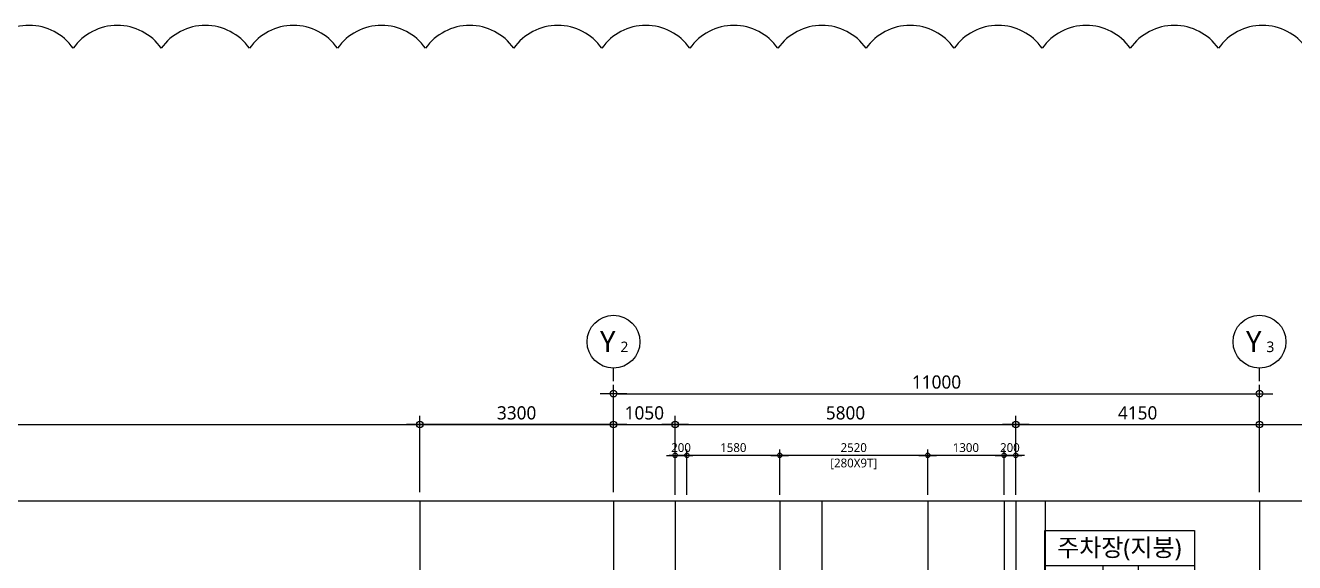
# Model space of a CAD drawing. Header units: millimetres. Extents: x -27104 to 125781, y -3376 to 46996.
# Drawn here: x 93297 to 114910, y 37846 to 46996 of the extents above; entities that cross this region are included whole.
import ezdxf
from ezdxf.enums import TextEntityAlignment as Align

# ---------------------------------------------------------------- set-up
doc = ezdxf.new("R2010")
doc.units = ezdxf.units.MM
doc.header["$LTSCALE"] = 100
doc.header["$MEASUREMENT"] = 0
doc.header["$PDSIZE"] = -10
doc.linetypes.add('CEN', pattern=[62, 60, -1, 0, -1])
doc.layers.get('0').update_dxf_attribs({"linetype": 'CONTINUOUS'})
doc.layers.get('Defpoints').update_dxf_attribs({"color": 171, "linetype": 'CONTINUOUS'})
for name, color, linetype in [('CEN(ST)', 1, 'CEN'), ('NDIM', 7, 'CONTINUOUS'), ('SYM(AXIS)', 7, 'CONTINUOUS'), ('TEXT(AXIS)', 2, 'CONTINUOUS'), ('TEXT(실명)', 3, 'CONTINUOUS'), ('TITLE', 7, 'CONTINUOUS')]:
    doc.layers.add(name, color=color, linetype=linetype)
doc.layers.add('CHECK', color=30, linetype='CONTINUOUS', plot=False)
doc.styles.add('CGS', font='cgse', dxfattribs={"bigfont": 'cgs'})
doc.styles.add('나눔바른고딕', font='NanumBarunGothic.ttf')
doc.dimstyles.new('NDIM 1200', dxfattribs={"dimscale": 75, "dimtxt": 3, "dimasz": 1, "dimexe": 2, "dimexo": 2, "dimgap": 1, "dimtad": 1, "dimdec": 0, "dimdsep": 46, "dimtxsty": 'CGS', "dimblk": 'DOT0', "dimcen": 1, "dimdle": 8, "dimclrd": 256, "dimclre": 256, "dimclrt": 256, "dimadec": 0, "dimazin": 0, "dimtfac": 1, "dimtdec": 0, "dimtix": 1, "dimtmove": 2, "dimatfit": 3, "dimldrblk": 'DOT0', "dimfxl": 1, "dimtolj": 1, "dimtzin": 0, "dimlwd": -1, "dimlwe": -1, "dimarcsym": 0})

# ---------------------------------------------------------------- blocks, each defined once
blk = doc.blocks.new('A$C51E23882')
at = {"layer": 'TITLE'}
blk.add_lwpolyline([(8500, 0), (0, 0), (0, 5200), (8500, 5200)], close=True, dxfattribs=at)
for points in [[(8500, 3200), (0, 3200)], [(3300, 3200), (3300, 0)], [(5300, 3200), (5300, 0)], [(3300, 1600), (8500, 1600)]]:
    blk.add_lwpolyline(points, dxfattribs=at)
at = {"layer": 'TITLE', "style": '나눔바른고딕'}
for s, p in [('F.L', (4352, 2378)), ('S.L', (4352, 778))]:
    blk.add_text(s, height=800, dxfattribs=at).set_placement(p, align=Align.MIDDLE)
blk = doc.blocks.new('A$C2F20087E')
at = {"layer": 'SYM(AXIS)'}
blk.add_line((600, 0), (600, 300), dxfattribs=at)
blk.add_circle((600, 900), 600, dxfattribs=at)
blk = doc.blocks.new('DOT0')
blk.add_line((-3, 0), (3, 0))
at = {"color": 6}
blk.add_circle((0, 0), 0.75, dxfattribs=at)
blk = doc.blocks.new('*D274')
at = {"layer": 'Defpoints', "color": 0, "ltscale": 0.4, "transparency": 16777216}
for p in [(110162, 40198), (104362, 38898), (110162, 38898)]:
    blk.add_point(p, dxfattribs=at)
at = {"layer": 'NDIM', "ltscale": 0.4, "transparency": 16777216}
for p, q in [((104362, 39048), (104362, 40348)), ((110162, 39048), (110162, 40348)), ((104437, 40198), (110087, 40198))]:
    blk.add_line(p, q, dxfattribs=at)
at = {"layer": 'NDIM', "ltscale": 0.4, "transparency": 16777216, "xscale": 75, "yscale": 75, "zscale": 75, "rotation": 180}
blk.add_blockref('DOT0', (104362, 40198), dxfattribs=at)
at = {"layer": 'NDIM', "ltscale": 0.4, "transparency": 16777216, "xscale": 75, "yscale": 75, "zscale": 75}
blk.add_blockref('DOT0', (110162, 40198), dxfattribs=at)
at = {"layer": 'NDIM', "ltscale": 0.4, "transparency": 16777216, "insert": (107262, 40395), "char_height": 225, "attachment_point": 5, "style": '나눔바른고딕'}
blk.add_mtext('\\A1;5800', dxfattribs=at)
blk = doc.blocks.new('*D275')
at = {"layer": 'Defpoints', "color": 0, "ltscale": 0.4, "transparency": 16777216}
for p in [(104362, 40198), (103312, 38898), (104362, 38898)]:
    blk.add_point(p, dxfattribs=at)
at = {"layer": 'NDIM', "ltscale": 0.4, "transparency": 16777216}
for p, q in [((103312, 39048), (103312, 40348)), ((104362, 39048), (104362, 40348)), ((103387, 40198), (104287, 40198))]:
    blk.add_line(p, q, dxfattribs=at)
at = {"layer": 'NDIM', "ltscale": 0.4, "transparency": 16777216, "xscale": 75, "yscale": 75, "zscale": 75, "rotation": 180}
blk.add_blockref('DOT0', (103312, 40198), dxfattribs=at)
at = {"layer": 'NDIM', "ltscale": 0.4, "transparency": 16777216, "xscale": 75, "yscale": 75, "zscale": 75}
blk.add_blockref('DOT0', (104362, 40198), dxfattribs=at)
at = {"layer": 'NDIM', "ltscale": 0.4, "transparency": 16777216, "insert": (103837, 40395), "char_height": 225, "attachment_point": 5, "style": '나눔바른고딕'}
blk.add_mtext('\\A1;1050', dxfattribs=at)
blk = doc.blocks.new('*D276')
at = {"layer": 'Defpoints', "color": 0, "ltscale": 0.4, "transparency": 16777216}
for p in [(114312, 40198), (110162, 38898), (114312, 38898)]:
    blk.add_point(p, dxfattribs=at)
at = {"layer": 'NDIM', "ltscale": 0.4, "transparency": 16777216}
for p, q in [((110162, 39048), (110162, 40348)), ((114312, 39048), (114312, 40348)), ((110237, 40198), (114237, 40198))]:
    blk.add_line(p, q, dxfattribs=at)
at = {"layer": 'NDIM', "ltscale": 0.4, "transparency": 16777216, "xscale": 75, "yscale": 75, "zscale": 75, "rotation": 180}
blk.add_blockref('DOT0', (110162, 40198), dxfattribs=at)
at = {"layer": 'NDIM', "ltscale": 0.4, "transparency": 16777216, "xscale": 75, "yscale": 75, "zscale": 75}
blk.add_blockref('DOT0', (114312, 40198), dxfattribs=at)
at = {"layer": 'NDIM', "ltscale": 0.4, "transparency": 16777216, "insert": (112237, 40395), "char_height": 225, "attachment_point": 5, "style": '나눔바른고딕'}
blk.add_mtext('\\A1;4150', dxfattribs=at)
blk = doc.blocks.new('*D277')
at = {"layer": 'Defpoints', "color": 0, "ltscale": 0.4, "transparency": 16777216}
for p in [(114312, 40723), (103312, 38898), (114312, 38898)]:
    blk.add_point(p, dxfattribs=at)
at = {"layer": 'NDIM', "ltscale": 0.4, "transparency": 16777216}
for p, q in [((103312, 39048), (103312, 40873)), ((114312, 39048), (114312, 40873)), ((103387, 40723), (114237, 40723))]:
    blk.add_line(p, q, dxfattribs=at)
at = {"layer": 'NDIM', "ltscale": 0.4, "transparency": 16777216, "xscale": 75, "yscale": 75, "zscale": 75, "rotation": 180}
blk.add_blockref('DOT0', (103312, 40723), dxfattribs=at)
at = {"layer": 'NDIM', "ltscale": 0.4, "transparency": 16777216, "xscale": 75, "yscale": 75, "zscale": 75}
blk.add_blockref('DOT0', (114312, 40723), dxfattribs=at)
at = {"layer": 'NDIM', "ltscale": 0.4, "transparency": 16777216, "insert": (108812, 40920), "char_height": 225, "attachment_point": 5, "style": '나눔바른고딕'}
blk.add_mtext('\\A1;11000', dxfattribs=at)
blk = doc.blocks.new('*D269')
at = {"layer": 'Defpoints', "color": 0, "ltscale": 0.4, "transparency": 16777216}
for p in [(106142, 39673), (106142, 38898), (108662, 38898)]:
    blk.add_point(p, dxfattribs=at)
at = {"layer": 'NDIM', "ltscale": 0.4, "transparency": 16777216}
for p, q in [((106142, 38998), (106142, 39773)), ((108662, 38998), (108662, 39773)), ((108612, 39673), (106192, 39673))]:
    blk.add_line(p, q, dxfattribs=at)
at = {"layer": 'NDIM', "ltscale": 0.4, "transparency": 16777216, "xscale": 50, "yscale": 50, "zscale": 50, "rotation": 180}
blk.add_blockref('DOT0', (106142, 39673), dxfattribs=at)
at = {"layer": 'NDIM', "ltscale": 0.4, "transparency": 16777216, "xscale": 50, "yscale": 50, "zscale": 50}
blk.add_blockref('DOT0', (108662, 39673), dxfattribs=at)
at = {"layer": 'NDIM', "ltscale": 0.4, "transparency": 16777216, "char_height": 150, "attachment_point": 5, "style": '나눔바른고딕'}
for s, insert in [('\\A1;2520', (107402, 39804)), ('\\A1;[280X9T]', (107402, 39526))]:
    blk.add_mtext(s, dxfattribs=dict(at, insert=insert))
blk = doc.blocks.new('*D270')
at = {"layer": 'Defpoints', "color": 0, "ltscale": 0.4, "transparency": 16777216}
for p in [(108662, 39673), (108662, 38898), (109962, 38898)]:
    blk.add_point(p, dxfattribs=at)
at = {"layer": 'NDIM', "ltscale": 0.4, "transparency": 16777216}
for p, q in [((108662, 38998), (108662, 39773)), ((109962, 38998), (109962, 39773)), ((109912, 39673), (108712, 39673))]:
    blk.add_line(p, q, dxfattribs=at)
at = {"layer": 'NDIM', "ltscale": 0.4, "transparency": 16777216, "xscale": 50, "yscale": 50, "zscale": 50, "rotation": 180}
blk.add_blockref('DOT0', (108662, 39673), dxfattribs=at)
at = {"layer": 'NDIM', "ltscale": 0.4, "transparency": 16777216, "xscale": 50, "yscale": 50, "zscale": 50}
blk.add_blockref('DOT0', (109962, 39673), dxfattribs=at)
at = {"layer": 'NDIM', "ltscale": 0.4, "transparency": 16777216, "insert": (109312, 39804), "char_height": 150, "attachment_point": 5, "style": '나눔바른고딕'}
blk.add_mtext('\\A1;1300', dxfattribs=at)
blk = doc.blocks.new('*D271')
at = {"layer": 'Defpoints', "color": 0, "ltscale": 0.4, "transparency": 16777216}
for p in [(104562, 39673), (104562, 38898), (106142, 38898)]:
    blk.add_point(p, dxfattribs=at)
at = {"layer": 'NDIM', "ltscale": 0.4, "transparency": 16777216}
for p, q in [((104562, 38998), (104562, 39773)), ((106142, 38998), (106142, 39773)), ((106092, 39673), (104612, 39673))]:
    blk.add_line(p, q, dxfattribs=at)
at = {"layer": 'NDIM', "ltscale": 0.4, "transparency": 16777216, "xscale": 50, "yscale": 50, "zscale": 50, "rotation": 180}
blk.add_blockref('DOT0', (104562, 39673), dxfattribs=at)
at = {"layer": 'NDIM', "ltscale": 0.4, "transparency": 16777216, "xscale": 50, "yscale": 50, "zscale": 50}
blk.add_blockref('DOT0', (106142, 39673), dxfattribs=at)
at = {"layer": 'NDIM', "ltscale": 0.4, "transparency": 16777216, "insert": (105352, 39804), "char_height": 150, "attachment_point": 5, "style": '나눔바른고딕'}
blk.add_mtext('\\A1;1580', dxfattribs=at)
blk = doc.blocks.new('*D272')
at = {"layer": 'Defpoints', "color": 0, "ltscale": 0.4, "transparency": 16777216}
for p in [(104362, 39673), (104362, 38898), (104562, 38898)]:
    blk.add_point(p, dxfattribs=at)
at = {"layer": 'NDIM', "ltscale": 0.4, "transparency": 16777216}
for p, q in [((104362, 38998), (104362, 39773)), ((104562, 38998), (104562, 39773)), ((104312, 39673), (104262, 39673)), ((104562, 39673), (104362, 39673)), ((104612, 39673), (104662, 39673))]:
    blk.add_line(p, q, dxfattribs=at)
at = {"layer": 'NDIM', "ltscale": 0.4, "transparency": 16777216, "xscale": 50, "yscale": 50, "zscale": 50}
blk.add_blockref('DOT0', (104362, 39673), dxfattribs=at)
at = {"layer": 'NDIM', "ltscale": 0.4, "transparency": 16777216, "xscale": 50, "yscale": 50, "zscale": 50, "rotation": 180}
blk.add_blockref('DOT0', (104562, 39673), dxfattribs=at)
at = {"layer": 'NDIM', "ltscale": 0.4, "transparency": 16777216, "insert": (104462, 39804), "char_height": 150, "attachment_point": 5, "style": '나눔바른고딕'}
blk.add_mtext('\\A1;200', dxfattribs=at)
blk = doc.blocks.new('*D273')
at = {"layer": 'Defpoints', "color": 0, "ltscale": 0.4, "transparency": 16777216}
for p in [(109962, 39673), (109962, 38898), (110162, 38898)]:
    blk.add_point(p, dxfattribs=at)
at = {"layer": 'NDIM', "ltscale": 0.4, "transparency": 16777216}
for p, q in [((109962, 38998), (109962, 39773)), ((110162, 38998), (110162, 39773)), ((109912, 39673), (109862, 39673)), ((110162, 39673), (109962, 39673)), ((110212, 39673), (110262, 39673))]:
    blk.add_line(p, q, dxfattribs=at)
at = {"layer": 'NDIM', "ltscale": 0.4, "transparency": 16777216, "xscale": 50, "yscale": 50, "zscale": 50}
blk.add_blockref('DOT0', (109962, 39673), dxfattribs=at)
at = {"layer": 'NDIM', "ltscale": 0.4, "transparency": 16777216, "xscale": 50, "yscale": 50, "zscale": 50, "rotation": 180}
blk.add_blockref('DOT0', (110162, 39673), dxfattribs=at)
at = {"layer": 'NDIM', "ltscale": 0.4, "transparency": 16777216, "insert": (110062, 39804), "char_height": 150, "attachment_point": 5, "style": '나눔바른고딕'}
blk.add_mtext('\\A1;200', dxfattribs=at)
blk = doc.blocks.new('*D445')
at = {"layer": 'Defpoints', "color": 0, "ltscale": 0.4, "transparency": 16777216}
for p in [(100012, 40198), (100012, 38898), (103312, 38898)]:
    blk.add_point(p, dxfattribs=at)
at = {"layer": 'NDIM', "ltscale": 0.4, "transparency": 16777216}
for p, q in [((100012, 39048), (100012, 40348)), ((103312, 39048), (103312, 40348)), ((103237, 40198), (100087, 40198))]:
    blk.add_line(p, q, dxfattribs=at)
at = {"layer": 'NDIM', "ltscale": 0.4, "transparency": 16777216, "xscale": 75, "yscale": 75, "zscale": 75, "rotation": 180}
blk.add_blockref('DOT0', (100012, 40198), dxfattribs=at)
at = {"layer": 'NDIM', "ltscale": 0.4, "transparency": 16777216, "xscale": 75, "yscale": 75, "zscale": 75}
blk.add_blockref('DOT0', (103312, 40198), dxfattribs=at)
at = {"layer": 'NDIM', "ltscale": 0.4, "transparency": 16777216, "insert": (101662, 40395), "char_height": 225, "attachment_point": 5, "style": '나눔바른고딕'}
blk.add_mtext('\\A1;3300', dxfattribs=at)

msp = doc.modelspace()

# ---------------------------------------------------------------- linework, layer by layer
at = {"layer": 'CEN(ST)', "ltscale": 10000}
for p, q in [((100011.6, 38897.9), (100011.6, 4483.9)), ((103311.6, 38897.9), (103311.6, 4483.9)), ((104361.6, 38897.9), (104361.6, 4483.9)), ((106141.6, 38897.9), (106141.6, 4483.9)), ((106861.6, 38897.9), (106861.6, 35141.2)), ((108661.6, 38897.9), (108661.6, 4483.9)), ((109961.6, 38897.9), (109961.6, 4483.9)), ((110161.6, 38897.9), (110161.6, 4483.9)), ((110661.6, 38897.9), (110661.6, 4483.9)), ((114311.6, 38897.9), (114311.6, 4483.9))]:
    msp.add_line(p, q, dxfattribs=at)
at = {"layer": 'CHECK'}
msp.add_lwpolyline([(115111.9, 46605.5, 0.5205671), (113611.9, 46605.5, 0.5205671), (112111.9, 46605.5, 0.5205671), (110611.9, 46605.5, 0.5205671), (109111.9, 46605.5, 0.5205671), (107611.9, 46605.5, 0.5205671), (106111.9, 46605.5, 0.5205671), (104611.9, 46605.5, 0.5205671), (103111.9, 46605.5, 0.5205671), (101611.9, 46605.5, 0.5205671), (100111.9, 46605.5, 0.5205671), (98611.9, 46605.5, 0.5205671), (97111.9, 46605.5, 0.5205671), (95611.9, 46605.5, 0.5205671), (94111.9, 46605.5, 0.5205671), (92611.9, 46605.5, 0.5205671)], format="xyb", dxfattribs=at)
at = {"layer": 'Defpoints', "ltscale": 10000}
for p, q in [((63075, 40197.9), (116325, 40197.9)), ((63075, 38897.9), (116325, 38897.9))]:
    msp.add_line(p, q, dxfattribs=at)

# ---------------------------------------------------------------- block references
for name, p, xscale, yscale, zscale in [('A$C2F20087E', (102861.6, 40933.6), 0.75, 0.75, 0.75), ('A$C2F20087E', (113861.6, 40933.6), 0.75, 0.75, 0.75), ('A$C51E23882', (110655.6, 36830.3), 0.3, 0.3, 0.3)]:
    msp.add_blockref(name, p, dxfattribs=dict(xscale=xscale, yscale=yscale, zscale=zscale))

# ---------------------------------------------------------------- texts
at = {"layer": 'TEXT(AXIS)', "style": '나눔바른고딕'}
for s, height, p in [('Y', 360, (103212.9, 41611.6)), ('Y', 360, (114212.9, 41611.6)), ('2', 180, (103497.3, 41521.6)), ('3', 180, (114497.3, 41521.6))]:
    msp.add_text(s, height=height, dxfattribs=at).set_placement(p, align=Align.MIDDLE)
at = {"layer": 'TEXT(실명)', "style": '나눔바른고딕'}
msp.add_text('주차장(지붕)', height=300, dxfattribs=at).set_placement((111924.9, 38088.5), align=Align.MIDDLE)

# ---------------------------------------------------------------- dimensions: what is measured, and where the dimension line sits
at = {"layer": 'NDIM', "ltscale": 0.4}
for base, p1, p2, picture, middle in [((114311.6, 40722.9), (103311.6, 38897.9), (114311.6, 38897.9), '*D277', (108811.6, 40920.1)), ((104361.6, 40197.9), (103311.6, 38897.9), (104361.6, 38897.9), '*D275', (103836.6, 40395.1)), ((110161.6, 40197.9), (104361.6, 38897.9), (110161.6, 38897.9), '*D274', (107261.6, 40395.1)), ((114311.6, 40197.9), (110161.6, 38897.9), (114311.6, 38897.9), '*D276', (112236.6, 40395.1))]:
    dim = msp.add_linear_dim(base=base, p1=p1, p2=p2, dimstyle='NDIM 1200', override={"dimtxsty": '나눔바른고딕'}, dxfattribs=at)
    dim.commit()
    dim.dimension.update_dxf_attribs({"geometry": picture, "text_midpoint": middle})
for base, p1, p2, override, picture, middle in [((100011.6, 40197.9), (103311.6, 38897.9), (100011.6, 38897.9), {"dimtxsty": '나눔바른고딕'}, '*D445', (101661.6, 40395.2)), ((104361.6, 39672.9), (104561.6, 38897.9), (104361.6, 38897.9), {"dimscale": 50, "dimtxsty": '나눔바른고딕'}, '*D272', (104461.6, 39804.4)), ((104561.6, 39672.9), (106141.6, 38897.9), (104561.6, 38897.9), {"dimscale": 50, "dimtxsty": '나눔바른고딕'}, '*D271', (105351.6, 39804.4)), ((108661.6, 39672.9), (109961.6, 38897.9), (108661.6, 38897.9), {"dimscale": 50, "dimtxsty": '나눔바른고딕'}, '*D270', (109311.6, 39804.5)), ((109961.6, 39672.9), (110161.6, 38897.9), (109961.6, 38897.9), {"dimscale": 50, "dimtxsty": '나눔바른고딕'}, '*D273', (110061.6, 39804.4))]:
    dim = msp.add_linear_dim(base=base, p1=p1, p2=p2, angle=180, dimstyle='NDIM 1200', override=override, dxfattribs=at)
    dim.commit()
    dim.dimension.update_dxf_attribs({"geometry": picture, "text_midpoint": middle})
dim = msp.add_linear_dim(base=(106141.6, 39672.9), p1=(108661.6, 38897.9), p2=(106141.6, 38897.9), angle=180, text='<>\\X[280X9T]', dimstyle='NDIM 1200', override={"dimscale": 50, "dimtxsty": '나눔바른고딕'}, dxfattribs=at)
dim.commit()
dim.dimension.update_dxf_attribs({"geometry": '*D269', "text_midpoint": (107401.6, 39672.9)})

doc.saveas('drawing.dxf')
